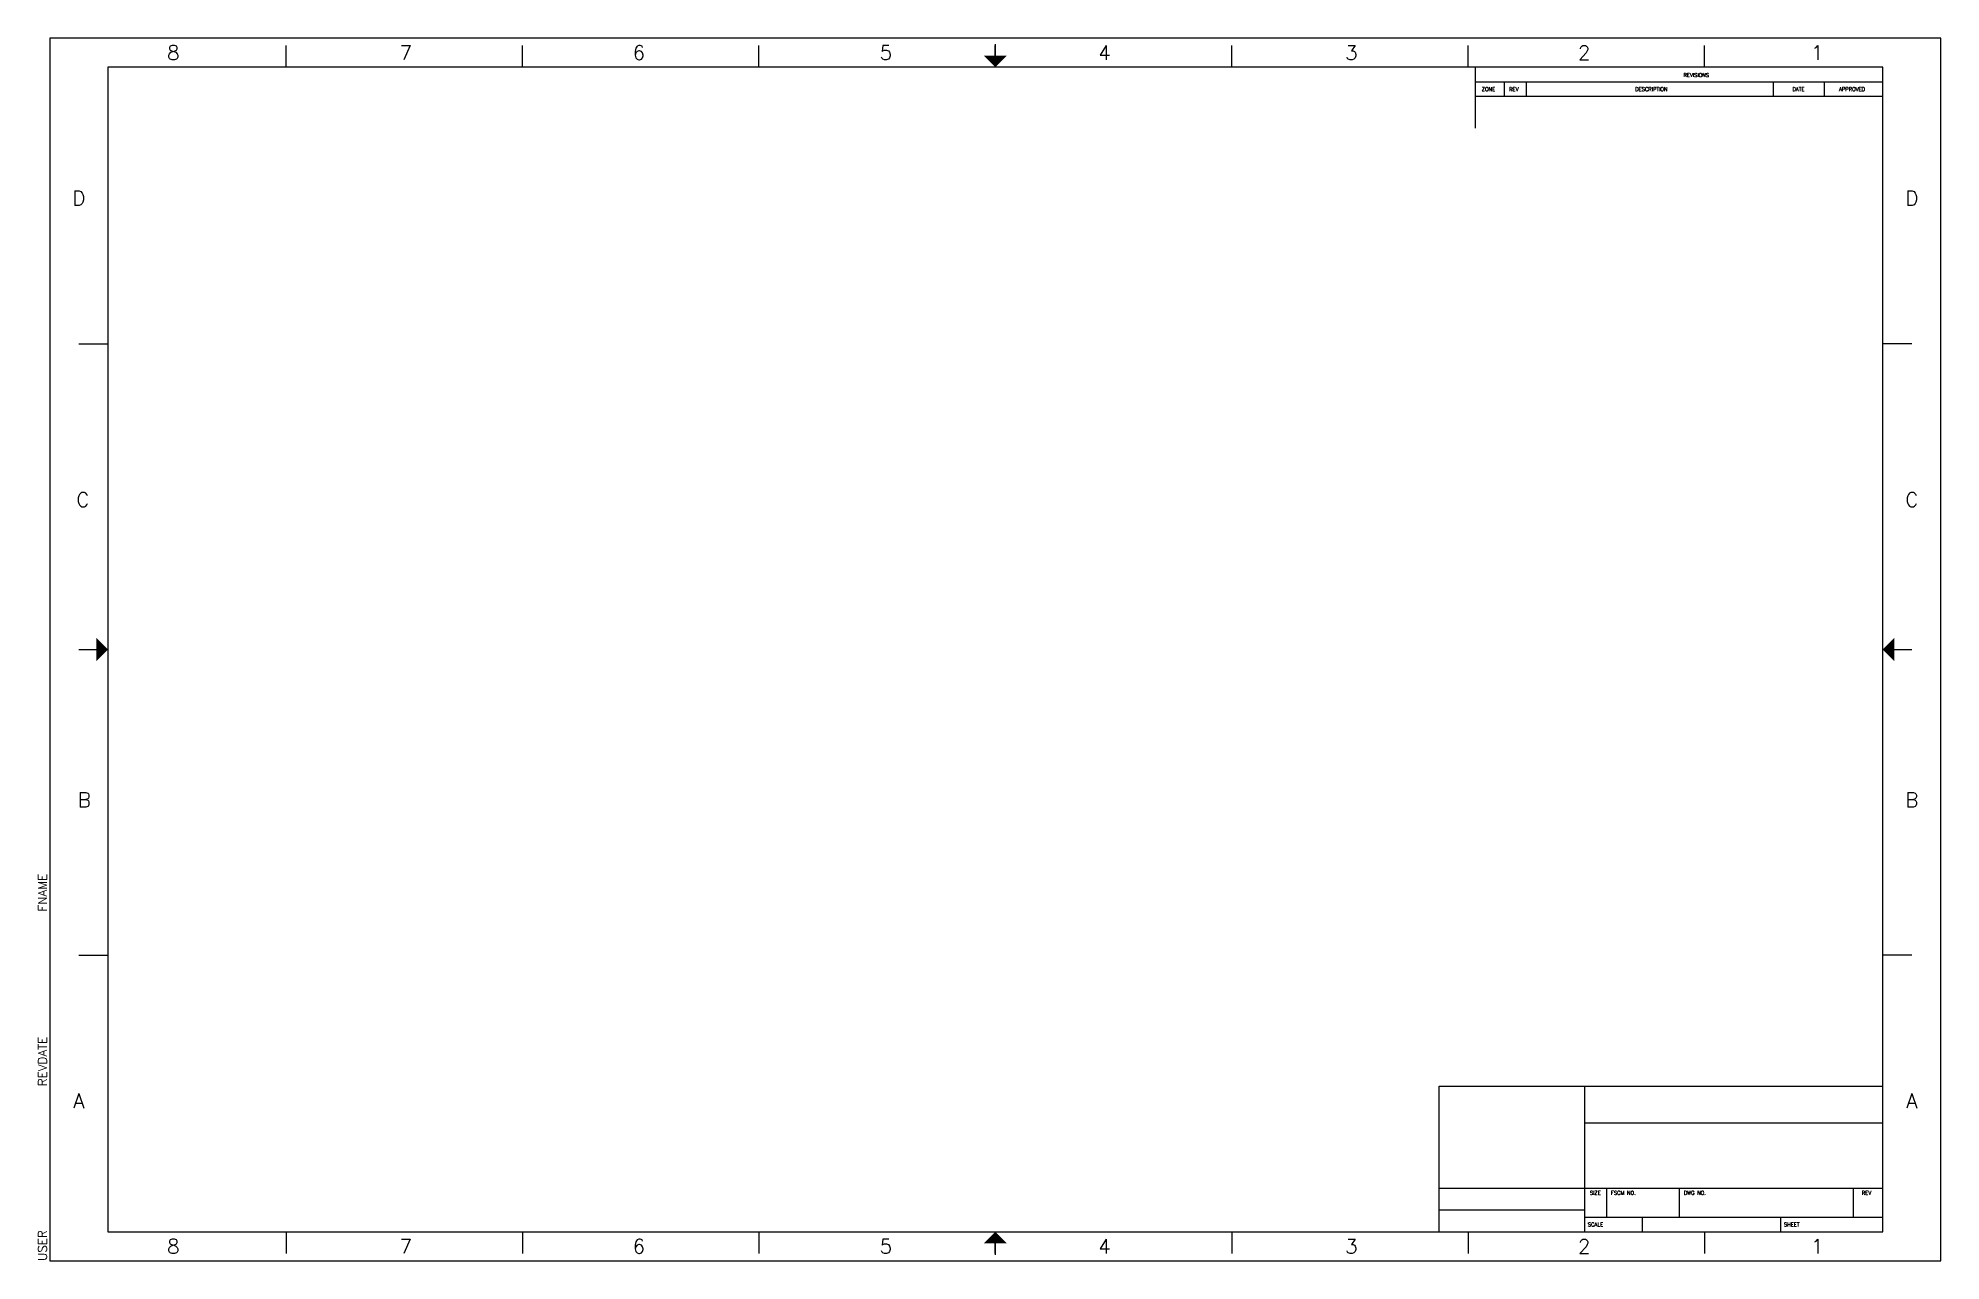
# Model space of a CAD drawing. Header units: inches. Extents: x -0.2 to 32.5, y 0 to 21.
import ezdxf
from ezdxf.enums import TextEntityAlignment as Align

# ---------------------------------------------------------------- set-up
doc = ezdxf.new("R2010")
doc.units = ezdxf.units.IN
doc.header["$MEASUREMENT"] = 0
doc.layers.add('Title Block', color=7, linetype='Continuous')
doc.styles.add('Roman', font='romans')

msp = doc.modelspace()

# ---------------------------------------------------------------- linework, layer by layer
at = {"layer": 'Title Block'}
for p, q in [((32.5, 21), (0, 21)), ((0, 21), (0, 0)), ((32.5, 0), (32.5, 21)), ((4.062, 20.5), (4.062, 20.875)), ((8.125, 20.5), (8.125, 20.875)), ((12.188, 20.5), (12.188, 20.875)), ((16.25, 20.5), (16.25, 20.875)), ((20.312, 20.5), (20.312, 20.875)), ((24.375, 20.5), (24.375, 20.875)), ((28.438, 20.5), (28.438, 20.875)), ((32.5, 20.5), (32.5, 20.875)), ((31.5, 20.5), (1, 20.5)), ((1, 20.5), (1, 0.5)), ((24.5, 19.453), (24.5, 20.5)), ((31.5, 0.5), (31.5, 20.5)), ((24.5, 20.25), (31.5, 20.25)), ((24.5, 20), (31.5, 20)), ((25, 20), (25, 20.25)), ((25.38, 20), (25.38, 20.25)), ((29.62, 20), (29.62, 20.25)), ((30.5, 20), (30.5, 20.25)), ((0.5, 15.75), (1, 15.75)), ((32, 15.75), (31.5, 15.75)), ((0.5, 10.5), (1, 10.5)), ((31.5, 10.5), (32, 10.5)), ((0.5, 5.25), (1, 5.25)), ((32, 5.25), (31.5, 5.25)), ((23.88, 3), (31.5, 3)), ((23.88, 0.5), (23.88, 3)), ((26.38, 0.5), (26.38, 3)), ((26.38, 2.37), (31.5, 2.37)), ((23.88, 1.25), (31.5, 1.25)), ((26.76, 0.75), (26.76, 1.25)), ((28.01, 0.75), (28.01, 1.25)), ((31, 0.75), (31, 1.25)), ((23.88, 0.875), (26.38, 0.875)), ((26.38, 0.75), (31.5, 0.75)), ((27.37, 0.5), (27.37, 0.75)), ((29.75, 0.5), (29.75, 0.75)), ((1, 0.5), (31.5, 0.5)), ((4.062, 0.5), (4.062, 0.125)), ((8.125, 0.5), (8.125, 0.125)), ((12.188, 0.5), (12.188, 0.125)), ((16.25, 0.125), (16.25, 0.5)), ((20.312, 0.5), (20.312, 0.125)), ((24.375, 0.5), (24.375, 0.125)), ((28.438, 0.5), (28.438, 0.125)), ((32.5, 0.125), (32.5, 0.5)), ((0, 0), (32.5, 0))]:
    msp.add_line(p, q, dxfattribs=at)
at = {"layer": 'Title Block', "const_width": 0.02}
for points in [[(16.25, 20.9), (16.25, 20.7)], [(0.6, 10.5), (0.8, 10.5)], [(0.6, 10.5), (0.6, 10.5)], [(31.9, 10.5), (31.9, 10.5)], [(16.25, 0.1), (16.25, 0.3)]]:
    msp.add_lwpolyline(points, dxfattribs=at)
at = {"layer": 'Title Block'}
for points in [[(16.05, 20.7), (16.45, 20.7), (16.25, 20.5)], [(0.8, 10.3), (0.8, 10.7), (1, 10.5)], [(31.7, 10.3), (31.7, 10.7), (31.5, 10.5)], [(16.05, 0.3), (16.45, 0.3), (16.25, 0.5)]]:
    msp.add_solid(points, dxfattribs=at)

# ---------------------------------------------------------------- texts
at = {"color": 0, "style": 'Roman', "flags": 8}
for tag, p in [('FNAME', (-0.05, 6)), ('REVDATE', (-0.05, 3)), ('USER', (-0.05, 0))]:
    msp.add_attdef(tag, p, '', height=0.15, rotation=90, dxfattribs=at)
at = {"layer": 'Title Block', "style": 'Roman'}
for s, p in [('8', (2.125, 20.75)), ('7', (6.119, 20.75)), ('6', (10.125, 20.75)), ('5', (14.369, 20.75)), ('4', (18.125, 20.75)), ('3', (22.369, 20.75)), ('2', (26.369, 20.75)), ('1', (30.375, 20.75)), ('D', (0.5, 18.25)), ('D', (32, 18.25)), ('C', (0.571, 13.073)), ('C', (32, 13.073)), ('B', (0.595, 7.919)), ('B', (32, 7.919)), ('A', (0.5, 2.75)), ('A', (32, 2.75)), ('8', (2.125, 0.25)), ('7', (6.119, 0.25)), ('6', (10.125, 0.25)), ('5', (14.369, 0.25)), ('4', (18.125, 0.25)), ('3', (22.369, 0.25)), ('2', (26.369, 0.25)), ('1', (30.375, 0.25))]:
    msp.add_text(s, height=0.25, dxfattribs=at).set_placement(p, align=Align.MIDDLE_CENTER)
for s, p in [('REVISIONS', (28.075, 20.332)), ('ZONE', (24.609, 20.09)), ('REV', (25.08, 20.09)), ('DESCRIPTION', (27.246, 20.09)), ('DATE', (29.948, 20.09)), ('APPROVED', (30.748, 20.09)), ('SIZE', (26.468, 1.136)), ('FSCM NO.', (26.829, 1.136)), ('DWG NO.', (28.081, 1.136)), ('REV', (31.14, 1.136)), ('SCALE', (26.432, 0.593)), ('SHEET', (29.803, 0.593))]:
    msp.add_text(s, height=0.065, dxfattribs=at).set_placement(p)

doc.saveas('drawing.dxf')
